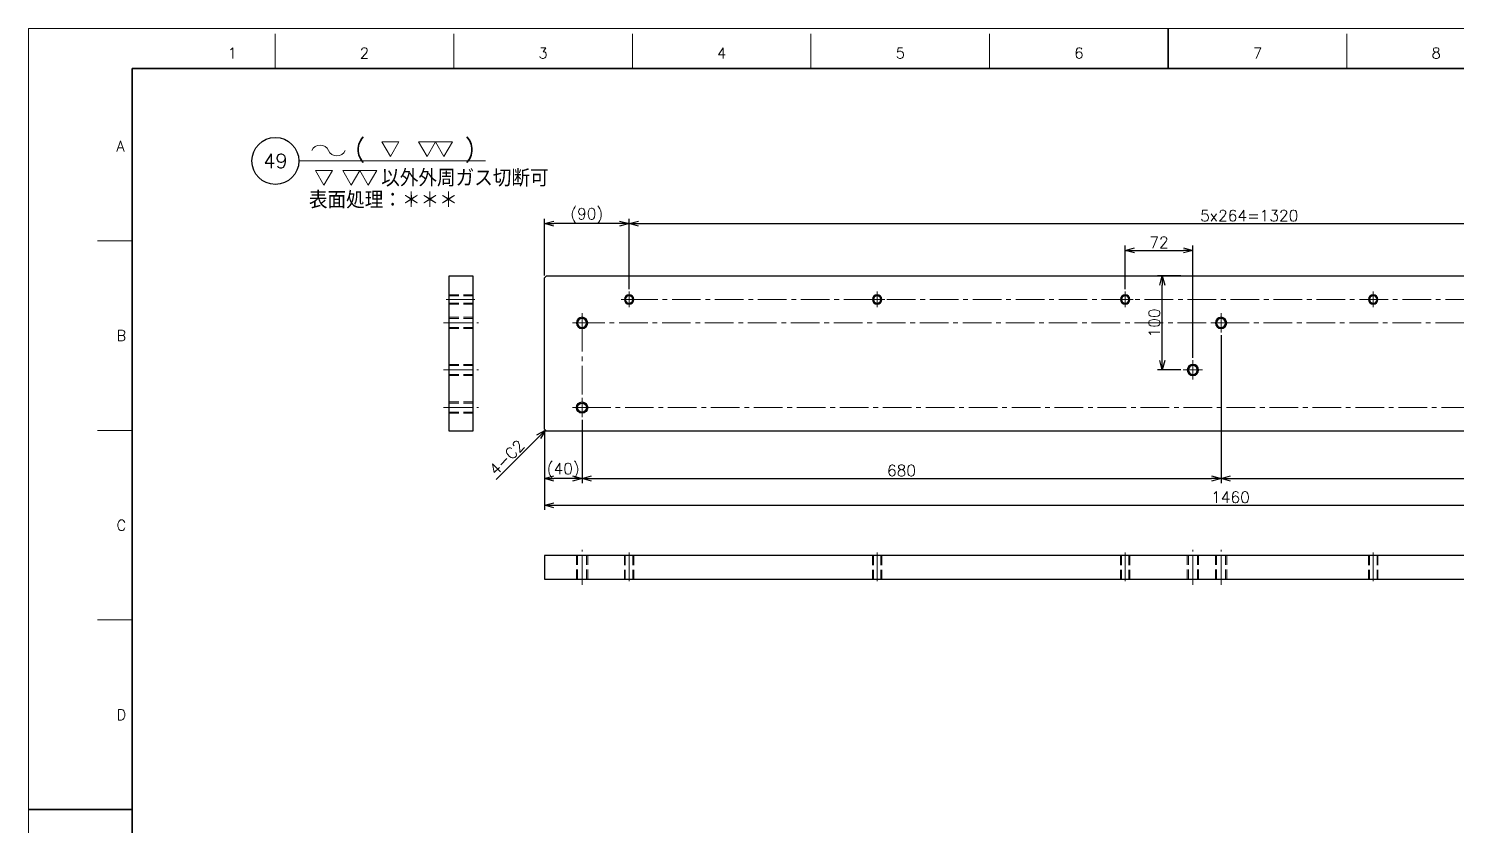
# Model space of a CAD drawing. Header units: millimetres. Extents: x 0 to 2352, y -34 to 1655.
# Drawn here: x 0 to 1519, y 808 to 1655 of the extents above; entities that cross this region are included whole.
import ezdxf
from ezdxf import colors
from ezdxf.entities.mleader import LeaderData, LeaderLine
from ezdxf.enums import TextEntityAlignment as Align
from ezdxf.math import Vec2, Vec3

# ---------------------------------------------------------------- set-up
doc = ezdxf.new("R2010")
doc.units = ezdxf.units.MM
doc.header["$LTSCALE"] = 1.6
doc.header["$PDMODE"] = 99
doc.header["$PDSIZE"] = 1
doc.linetypes.add('CENTER2', pattern=[28.575, 19.05, -3.175, 3.175, -3.175])
doc.linetypes.add('HIDDEN', pattern=[9.525, 6.35, -3.175])
for name, color, linetype, lineweight in [('04_HIDDEN', 2, 'HIDDEN', 13), ('05_CENTER', 4, 'CENTER2', 13), ('07_TEXT', 3, 'Continuous', 13), ('08_DIM', 3, 'Continuous', 13), ('90_FRAME', 5, 'Continuous', 35)]:
    doc.layers.add(name, color=color, linetype=linetype, lineweight=lineweight)
doc.layers.add('91_BLANK', color=5, linetype='Continuous', lineweight=0, plot=False)
doc.styles.add('KSS_TXT', font='txt.shx', dxfattribs={"bigfont": 'extfont2.shx'})
doc.styles.get("Standard").update_dxf_attribs({"font": 'txt.shx', "bigfont": 'extfont2.shx'})
doc.dimstyles.new('KSS_DIM', dxfattribs={"dimscale": 4, "dimtxt": 3, "dimasz": 2.5, "dimexe": 1.25, "dimexo": 0.625, "dimtad": 1, "dimdsep": 46, "dimtxsty": 'KSS_TXT', "dimblk": 'OPEN30', "dimcen": 0, "dimazin": 2, "dimtfac": 0.75, "dimtmove": 0, "dimatfit": 3, "dimldrblk": 'OPEN30', "dimfxl": 1.25, "dimtolj": 1, "dimarcsym": 0})

# ---------------------------------------------------------------- blocks, each defined once
blk = doc.blocks.new('AM_BALLOON1')
at = {"transparency": 16777216}
blk.add_circle((0, 0), 5, dxfattribs=at)
blk.add_attdef('B_NUMBER', text='', height=3, dxfattribs=at).set_placement((0, 0), align=Align.MIDDLE_CENTER)
blk = doc.blocks.new('_OPEN')
at = {"color": 0, "linetype": 'ByBlock'}
for p, q in [((-1, 0.17), (0, 0)), ((0, 0), (-1, -0.17)), ((0, 0), (-1, 0))]:
    blk.add_line(p, q, dxfattribs=at)
blk = doc.blocks.new('M10Tz_1')
at = {"color": 0}
for radius in [5, 4]:
    blk.add_circle((0, 0), radius, dxfattribs=at)
at = {"layer": '05_CENTER'}
for p, q in [((8.3, 0), (-8.3, 0)), ((0, -8.3), (0, 8.3))]:
    blk.add_line(p, q, dxfattribs=at)
blk = doc.blocks.new('M12Tz_1')
at = {"color": 0}
for radius in [6, 4.75]:
    blk.add_circle((0, 0), radius, dxfattribs=at)
at = {"layer": '05_CENTER'}
for p, q in [((10.3, 0), (-10.3, 0)), ((0, -10.3), (0, 10.3))]:
    blk.add_line(p, q, dxfattribs=at)
blk = doc.blocks.new('_Open30')
at = {"color": 0, "linetype": 'ByBlock', "lineweight": -2}
for p, q in [((-1, 0.27), (0, 0)), ((0, 0), (-1, -0.27)), ((0, 0), (-1, 0))]:
    blk.add_line(p, q, dxfattribs=at)
blk = doc.blocks.new('*D145')
at = {"layer": '08_DIM', "color": 0, "lineweight": -2, "transparency": 16777216}
for p, q in [((639, 1378.2), (639, 1453)), ((649, 1448), (1949, 1448)), ((1959, 1378.2), (1959, 1453))]:
    blk.add_line(p, q, dxfattribs=at)
at = {"layer": 'Defpoints', "color": 0, "transparency": 16777216}
for p in [(1959, 1448), (639, 1375.7), (1959, 1375.7)]:
    blk.add_point(p, dxfattribs=at)
at = {"layer": '08_DIM', "color": 0, "lineweight": -2, "transparency": 16777216, "xscale": 10, "yscale": 10, "zscale": 10, "rotation": 180}
blk.add_blockref('_Open30', (639, 1448), dxfattribs=at)
at = {"layer": '08_DIM', "color": 0, "lineweight": -2, "transparency": 16777216, "xscale": 10, "yscale": 10, "zscale": 10}
blk.add_blockref('_Open30', (1959, 1448), dxfattribs=at)
at = {"layer": '08_DIM', "color": 0, "transparency": 16777216, "insert": (1299, 1456.5), "char_height": 12, "attachment_point": 5, "style": 'KSS_TXT'}
blk.add_mtext('\\A1;5x264=1320', dxfattribs=at)
blk = doc.blocks.new('*D152')
at = {"layer": '08_DIM', "color": 0, "lineweight": -2, "transparency": 16777216}
for p, q in [((1269, 1329.5), (1269, 1171.9)), ((589, 1239.5), (589, 1171.9)), ((599, 1176.9), (1259, 1176.9))]:
    blk.add_line(p, q, dxfattribs=at)
at = {"layer": 'Defpoints', "color": 0, "transparency": 16777216}
for p in [(1269, 1332), (589, 1242), (1269, 1176.9)]:
    blk.add_point(p, dxfattribs=at)
at = {"layer": '08_DIM', "color": 0, "lineweight": -2, "transparency": 16777216, "xscale": 10, "yscale": 10, "zscale": 10, "rotation": 180}
blk.add_blockref('_Open30', (589, 1176.9), dxfattribs=at)
at = {"layer": '08_DIM', "color": 0, "lineweight": -2, "transparency": 16777216, "xscale": 10, "yscale": 10, "zscale": 10}
blk.add_blockref('_Open30', (1269, 1176.9), dxfattribs=at)
at = {"layer": '08_DIM', "color": 0, "transparency": 16777216, "insert": (929, 1185.4), "char_height": 12, "attachment_point": 5, "style": 'KSS_TXT'}
blk.add_mtext('\\A1;680', dxfattribs=at)
blk = doc.blocks.new('*D153')
at = {"layer": '08_DIM', "color": 0, "lineweight": -2, "transparency": 16777216}
for p, q in [((1269, 1329.5), (1269, 1171.9)), ((1939, 1239.5), (1939, 1171.9)), ((1279, 1176.9), (1929, 1176.9))]:
    blk.add_line(p, q, dxfattribs=at)
at = {"layer": 'Defpoints', "color": 0, "transparency": 16777216}
for p in [(1269, 1332), (1939, 1242), (1939, 1176.9)]:
    blk.add_point(p, dxfattribs=at)
at = {"layer": '08_DIM', "color": 0, "lineweight": -2, "transparency": 16777216, "xscale": 10, "yscale": 10, "zscale": 10, "rotation": 180}
blk.add_blockref('_Open30', (1269, 1176.9), dxfattribs=at)
at = {"layer": '08_DIM', "color": 0, "lineweight": -2, "transparency": 16777216, "xscale": 10, "yscale": 10, "zscale": 10}
blk.add_blockref('_Open30', (1939, 1176.9), dxfattribs=at)
at = {"layer": '08_DIM', "color": 0, "transparency": 16777216, "insert": (1604, 1185.4), "char_height": 12, "attachment_point": 5, "style": 'KSS_TXT'}
blk.add_mtext('\\A1;670', dxfattribs=at)
blk = doc.blocks.new('*D155')
at = {"layer": '08_DIM', "color": 0, "lineweight": -2, "transparency": 16777216}
for p, q in [((1226.2, 1392.4), (1201.5, 1392.4)), ((1206.5, 1302.4), (1206.5, 1382.4)), ((1226.2, 1292.4), (1201.5, 1292.4))]:
    blk.add_line(p, q, dxfattribs=at)
at = {"layer": 'Defpoints', "color": 0, "transparency": 16777216}
for p in [(1206.5, 1392.4), (1228.7, 1392.4), (1228.7, 1292.4)]:
    blk.add_point(p, dxfattribs=at)
at = {"layer": '08_DIM', "color": 0, "lineweight": -2, "transparency": 16777216, "xscale": 10, "yscale": 10, "zscale": 10}
for p, rotation in [((1206.5, 1392.4), 90), ((1206.5, 1292.4), 270)]:
    blk.add_blockref('_Open30', p, dxfattribs=dict(at, rotation=rotation))
at = {"layer": '08_DIM', "color": 0, "transparency": 16777216, "insert": (1198, 1342.4), "char_height": 12, "attachment_point": 5, "rotation": 90, "style": 'KSS_TXT'}
blk.add_mtext('\\A1;100', dxfattribs=at)
blk = doc.blocks.new('*D156')
at = {"layer": '08_DIM', "color": 0, "lineweight": -2, "transparency": 16777216}
for p, q in [((549, 1226.9), (549, 1143.5)), ((2009, 1226.9), (2009, 1143.5)), ((559, 1148.5), (1999, 1148.5))]:
    blk.add_line(p, q, dxfattribs=at)
at = {"layer": 'Defpoints', "color": 0, "transparency": 16777216}
for p in [(549, 1229.4), (2009, 1229.4), (2009, 1148.5)]:
    blk.add_point(p, dxfattribs=at)
at = {"layer": '08_DIM', "color": 0, "lineweight": -2, "transparency": 16777216, "xscale": 10, "yscale": 10, "zscale": 10, "rotation": 180}
blk.add_blockref('_Open30', (549, 1148.5), dxfattribs=at)
at = {"layer": '08_DIM', "color": 0, "lineweight": -2, "transparency": 16777216, "xscale": 10, "yscale": 10, "zscale": 10}
blk.add_blockref('_Open30', (2009, 1148.5), dxfattribs=at)
at = {"layer": '08_DIM', "color": 0, "transparency": 16777216, "insert": (1279, 1157), "char_height": 12, "attachment_point": 5, "style": 'KSS_TXT'}
blk.add_mtext('\\A1;1460', dxfattribs=at)
blk = doc.blocks.new('*D158')
at = {"layer": '08_DIM', "color": 0, "lineweight": -2, "transparency": 16777216}
for p, q in [((589, 1239.5), (589, 1171.9)), ((549, 1226.9), (549, 1171.9)), ((579, 1176.9), (559, 1176.9))]:
    blk.add_line(p, q, dxfattribs=at)
at = {"layer": 'Defpoints', "color": 0, "transparency": 16777216}
for p in [(589, 1242), (549, 1229.4), (549, 1176.9)]:
    blk.add_point(p, dxfattribs=at)
at = {"layer": '08_DIM', "color": 0, "lineweight": -2, "transparency": 16777216, "xscale": 10, "yscale": 10, "zscale": 10, "rotation": 180}
blk.add_blockref('_Open30', (549, 1176.9), dxfattribs=at)
at = {"layer": '08_DIM', "color": 0, "lineweight": -2, "transparency": 16777216, "xscale": 10, "yscale": 10, "zscale": 10}
blk.add_blockref('_Open30', (589, 1176.9), dxfattribs=at)
at = {"layer": '08_DIM', "color": 0, "transparency": 16777216, "insert": (569, 1185.4), "char_height": 12, "attachment_point": 5, "style": 'KSS_TXT'}
blk.add_mtext('\\A1;(40)', dxfattribs=at)
blk = doc.blocks.new('*D159')
at = {"layer": '08_DIM', "color": 0, "lineweight": -2, "transparency": 16777216}
for p, q in [((549, 1392.9), (549, 1453)), ((629, 1448), (559, 1448)), ((639, 1378.2), (639, 1453))]:
    blk.add_line(p, q, dxfattribs=at)
at = {"layer": 'Defpoints', "color": 0, "transparency": 16777216}
for p in [(549, 1448), (549, 1390.4), (639, 1375.7)]:
    blk.add_point(p, dxfattribs=at)
at = {"layer": '08_DIM', "color": 0, "lineweight": -2, "transparency": 16777216, "xscale": 10, "yscale": 10, "zscale": 10, "rotation": 180}
blk.add_blockref('_Open30', (549, 1448), dxfattribs=at)
at = {"layer": '08_DIM', "color": 0, "lineweight": -2, "transparency": 16777216, "xscale": 10, "yscale": 10, "zscale": 10}
blk.add_blockref('_Open30', (639, 1448), dxfattribs=at)
at = {"layer": '08_DIM', "color": 0, "transparency": 16777216, "insert": (594, 1456.5), "char_height": 12, "attachment_point": 5, "style": 'KSS_TXT'}
blk.add_mtext('\\A1;(90)', dxfattribs=at)
blk = doc.blocks.new('*D160')
at = {"layer": '08_DIM', "color": 0, "lineweight": -2, "transparency": 16777216}
blk.add_line((542.9, 1221.3), (497.6, 1176), dxfattribs=at)
at = {"layer": 'Defpoints', "color": 0, "transparency": 16777216}
for p in [(550, 1228.4), (479.9, 1158.2), (479.9, 1158.2)]:
    blk.add_point(p, dxfattribs=at)
at = {"layer": '08_DIM', "color": 0, "lineweight": -2, "transparency": 16777216, "xscale": 10, "yscale": 10, "zscale": 10, "rotation": 45}
blk.add_blockref('_Open30', (550, 1228.4), dxfattribs=at)
at = {"layer": '08_DIM', "color": 0, "transparency": 16777216, "insert": (508.9, 1199.3), "char_height": 12, "attachment_point": 5, "rotation": 45, "style": 'KSS_TXT'}
blk.add_mtext('\\A1;4-C2', dxfattribs=at)
blk = doc.blocks.new('p1ba05')
for centre, start, end in [((-2.95, 0.29), 24.2276, 155.5758), ((0, 1.62), 204.2276, 335.5758)]:
    blk.add_arc(centre, 1.62, start, end)
blk = doc.blocks.new('p1ba01')
for p, q in [((0, 0), (-1.5, 2.6)), ((-1.5, 2.6), (1.5, 2.6)), ((1.5, 2.6), (0, 0))]:
    blk.add_line(p, q)
blk = doc.blocks.new('p1ba02')
for p, q in [((-1.5, 2.6), (1.5, 2.6)), ((0, 0), (-1.5, 2.6)), ((1.5, 2.6), (0, 0)), ((3, 0), (1.5, 2.6)), ((1.5, 2.6), (4.5, 2.6)), ((4.5, 2.6), (3, 0))]:
    blk.add_line(p, q)
blk = doc.blocks.new('*D209')
at = {"layer": '08_DIM', "color": 0, "lineweight": -2, "transparency": 16777216}
for p, q in [((1167, 1378.2), (1167, 1424.6)), ((1177, 1419.6), (1229, 1419.6)), ((1239, 1305.2), (1239, 1424.6))]:
    blk.add_line(p, q, dxfattribs=at)
at = {"layer": 'Defpoints', "color": 0, "transparency": 16777216}
for p in [(1239, 1419.6), (1167, 1375.7), (1239, 1302.7)]:
    blk.add_point(p, dxfattribs=at)
at = {"layer": '08_DIM', "color": 0, "lineweight": -2, "transparency": 16777216, "xscale": 10, "yscale": 10, "zscale": 10, "rotation": 180}
blk.add_blockref('_Open30', (1167, 1419.6), dxfattribs=at)
at = {"layer": '08_DIM', "color": 0, "lineweight": -2, "transparency": 16777216, "xscale": 10, "yscale": 10, "zscale": 10}
blk.add_blockref('_Open30', (1239, 1419.6), dxfattribs=at)
at = {"layer": '08_DIM', "color": 0, "transparency": 16777216, "insert": (1203, 1428.1), "char_height": 12, "attachment_point": 5, "style": 'KSS_TXT'}
blk.add_mtext('\\A1;72', dxfattribs=at)

msp = doc.modelspace()

# ---------------------------------------------------------------- linework, layer by layer
at = {"color": 0}
for points in [[(447.667, 1227.359), (447.667, 1392.359), (472.667, 1392.359), (472.667, 1227.359)], [(2007.01, 1227.359), (551.01, 1227.359), (549.01, 1229.359), (549.01, 1390.359), (551.01, 1392.359), (2007.01, 1392.359), (2009.01, 1390.359), (2009.01, 1229.359)], [(549.01, 1069.892), (2009.01, 1069.892), (2009.01, 1094.892), (549.01, 1094.892)]]:
    msp.add_lwpolyline(points, close=True, dxfattribs=at)
at = {"layer": '04_HIDDEN', "color": 9}
for p, q in [((447.667, 1372.359), (472.667, 1372.359)), ((447.667, 1371.359), (472.667, 1371.359)), ((447.667, 1363.359), (472.667, 1363.359)), ((447.667, 1362.359), (472.667, 1362.359))]:
    msp.add_line(p, q, dxfattribs=at)
at = {"layer": '04_HIDDEN'}
for p, q in [((447.667, 1348.359), (472.667, 1348.359)), ((447.667, 1347.109), (472.667, 1347.109)), ((447.667, 1337.609), (472.667, 1337.609)), ((447.667, 1336.359), (472.667, 1336.359)), ((447.667, 1258.359), (472.667, 1258.359)), ((447.667, 1257.109), (472.667, 1257.109)), ((447.667, 1247.609), (472.667, 1247.609)), ((447.667, 1246.359), (472.667, 1246.359)), ((583.01, 1069.892), (583.01, 1094.892)), ((584.26, 1069.892), (584.26, 1094.892)), ((593.76, 1069.892), (593.76, 1094.892)), ((595.01, 1069.892), (595.01, 1094.892)), ((634.01, 1094.892), (634.01, 1069.892)), ((635.01, 1094.892), (635.01, 1069.892)), ((643.01, 1094.892), (643.01, 1069.892)), ((644.01, 1094.892), (644.01, 1069.892)), ((898.01, 1094.892), (898.01, 1069.892)), ((899.01, 1094.892), (899.01, 1069.892)), ((907.01, 1094.892), (907.01, 1069.892)), ((908.01, 1094.892), (908.01, 1069.892)), ((1162.01, 1094.892), (1162.01, 1069.892)), ((1163.01, 1094.892), (1163.01, 1069.892)), ((1171.01, 1094.892), (1171.01, 1069.892)), ((1172.01, 1094.892), (1172.01, 1069.892)), ((1233.01, 1069.892), (1233.01, 1094.892)), ((1234.26, 1069.892), (1234.26, 1094.892)), ((1243.76, 1069.892), (1243.76, 1094.892)), ((1245.01, 1069.892), (1245.01, 1094.892)), ((1263.01, 1069.892), (1263.01, 1094.892)), ((1264.26, 1069.892), (1264.26, 1094.892)), ((1273.76, 1069.892), (1273.76, 1094.892)), ((1275.01, 1069.892), (1275.01, 1094.892)), ((1426.01, 1094.892), (1426.01, 1069.892)), ((1427.01, 1094.892), (1427.01, 1069.892)), ((1435.01, 1094.892), (1435.01, 1069.892)), ((1436.01, 1094.892), (1436.01, 1069.892))]:
    msp.add_line(p, q, dxfattribs=at)
at = {"layer": '04_HIDDEN', "color": 253}
for p, q in [((447.667, 1298.359), (472.667, 1298.359)), ((447.667, 1297.109), (472.667, 1297.109)), ((447.667, 1287.609), (472.667, 1287.609)), ((447.667, 1286.359), (472.667, 1286.359))]:
    msp.add_line(p, q, dxfattribs=at)
at = {"layer": '05_CENTER', "color": 9}
msp.add_line((444.279, 1367.359), (476.055, 1367.359), dxfattribs=at)
at = {"layer": '05_CENTER'}
for p, q in [((639.01, 1367.359), (1959.01, 1367.359)), ((441.583, 1342.359), (478.807, 1342.359)), ((441.583, 1252.359), (478.807, 1252.359)), ((589.01, 1063.807), (589.01, 1101.031)), ((639.01, 1098.279), (639.01, 1066.504)), ((903.01, 1098.279), (903.01, 1066.504)), ((1167.01, 1098.279), (1167.01, 1066.504)), ((1239.01, 1063.807), (1239.01, 1101.031)), ((1269.01, 1063.807), (1269.01, 1101.031)), ((1431.01, 1098.279), (1431.01, 1066.504))]:
    msp.add_line(p, q, dxfattribs=at)
at = {"layer": '05_CENTER', "color": 253}
msp.add_line((441.583, 1292.359), (478.807, 1292.359), dxfattribs=at)
at = {"layer": '05_CENTER'}
msp.add_lwpolyline([(589.01, 1252.359), (1939.01, 1252.359), (1939.01, 1342.359), (589.01, 1342.359)], close=True, dxfattribs=at)
at = {"layer": '08_DIM'}
msp.add_line((287.657, 1514.654), (486.291, 1514.654), dxfattribs=at)
at = {"layer": '90_FRAME', "color": 4, "lineweight": 13}
for p, q in [((262.346, 1613), (262.346, 1649.812)), ((452.437, 1613), (452.437, 1649.812)), ((642.528, 1613), (642.528, 1649.812)), ((832.619, 1613), (832.619, 1649.812)), ((1022.71, 1613), (1022.71, 1649.812)), ((1402.891, 1613), (1402.891, 1649.812)), ((110.322, 1429.72), (73.51, 1429.72)), ((110.322, 1228.088), (73.51, 1228.088)), ((110.322, 1026.456), (73.51, 1026.456))]:
    msp.add_line(p, q, dxfattribs=at)
at = {"layer": '90_FRAME'}
for p, q in [((1212.8, 1655.492), (1212.8, 1613)), ((0, 824.824), (110.322, 824.824))]:
    msp.add_line(p, q, dxfattribs=at)
msp.add_lwpolyline([(110.322, 36.647), (2315.279, 36.647), (2315.279, 1613), (110.322, 1613)], close=True, dxfattribs=at)
at = {"layer": '91_BLANK'}
msp.add_lwpolyline([(0, 0), (2352.09, 0), (2352.09, 1655.492), (0, 1655.492)], close=True, dxfattribs=at)

# ---------------------------------------------------------------- block references
at = {"xscale": -1, "rotation": 180}
for p in [(639.01, 1367.359), (903.01, 1367.359), (1167.01, 1367.359), (1431.01, 1367.359)]:
    msp.add_blockref('M10Tz_1', p, dxfattribs=at)
at = {"xscale": -1}
for p in [(589.01, 1342.359), (1269.01, 1342.359), (1239.01, 1292.359)]:
    msp.add_blockref('M12Tz_1', p, dxfattribs=at)
at = {"rotation": 180}
msp.add_blockref('M12Tz_1', (589.01, 1252.359), dxfattribs=at)
at = {"layer": '08_DIM', "xscale": 6, "yscale": 6, "zscale": 6}
for name, p in [('p1ba01', (385.106, 1519.423)), ('p1ba02', (424.027, 1519.423)), ('p1ba05', (327.993, 1520.124)), ('p1ba01', (314.36, 1489.011)), ('p1ba02', (343.474, 1489.029))]:
    msp.add_blockref(name, p, dxfattribs=at)

# ---------------------------------------------------------------- texts
at = {"layer": '07_TEXT', "style": 'KSS_TXT'}
msp.add_text('(      )', height=18, dxfattribs=at).set_placement((347.681, 1518.972))
msp.add_text('(      )', height=18, dxfattribs=at).set_placement((347.681, 1518.972))
at = {"layer": '08_DIM', "style": 'KSS_TXT'}
for s, p in [('以外外周ガス切断可', (375.226, 1487.489)), ('表面処理：＊＊＊', (298.343, 1464.145))]:
    msp.add_text(s, height=18, dxfattribs=at).set_placement(p)
at = {"layer": '90_FRAME', "color": 0, "lineweight": 13, "style": 'KSS_TXT'}
for s, p in [('1', (216.91, 1620.332)), ('2', (357.392, 1620.332)), ('3', (547.482, 1620.332)), ('4', (737.573, 1620.332)), ('5', (927.664, 1620.332)), ('6', (1117.755, 1620.332)), ('7', (1307.846, 1620.332)), ('8', (1497.937, 1620.332))]:
    msp.add_text(s, height=11.36, dxfattribs=at).set_placement(p, align=Align.BOTTOM_CENTER)
for s, p in [('A', (93.599, 1530.536)), ('B', (93.599, 1328.904)), ('C', (93.599, 1127.272)), ('D', (93.599, 925.64))]:
    msp.add_text(s, height=11.36, dxfattribs=at).set_placement(p, align=Align.MIDDLE_LEFT)

# ---------------------------------------------------------------- dimensions: what is measured, and where the dimension line sits
at = {"layer": '08_DIM'}
for base, p1, p2, text, picture, middle in [((549.01, 1448.034), (639.01, 1375.7), (549.01, 1390.359), '(<>)', '*D159', (594.01, 1456.534)), ((1959.01, 1448.034), (639.01, 1375.7), (1959.01, 1375.7), '5x264=<>', '*D145', (1299.01, 1456.534)), ((549.01, 1176.935), (589.01, 1242.027), (549.01, 1229.359), '(<>)', '*D158', (569.01, 1185.435))]:
    dim = msp.add_linear_dim(base=base, p1=p1, p2=p2, text=text, dimstyle='KSS_DIM', override={"dimarcsym": 1}, dxfattribs=at)
    dim.commit()
    dim.dimension.update_dxf_attribs({"geometry": picture, "text_midpoint": middle})
for base, p1, p2, picture, middle in [((1239.01, 1419.552), (1167.01, 1375.7), (1239.01, 1302.691), '*D209', (1203.01, 1428.052)), ((1269.01, 1176.935), (589.01, 1242.027), (1269.01, 1332.027), '*D152', (929.01, 1185.435)), ((1939.01, 1176.935), (1269.01, 1332.027), (1939.01, 1242.027), '*D153', (1604.01, 1185.435)), ((2009.01, 1148.454), (549.01, 1229.359), (2009.01, 1229.359), '*D156', (1279.01, 1156.954))]:
    dim = msp.add_linear_dim(base=base, p1=p1, p2=p2, dimstyle='KSS_DIM', override={"dimarcsym": 1}, dxfattribs=at)
    dim.commit()
    dim.dimension.update_dxf_attribs({"geometry": picture, "text_midpoint": middle})
dim = msp.add_linear_dim(base=(1206.482, 1392.359), p1=(1228.678, 1292.359), p2=(1228.678, 1392.359), angle=90, dimstyle='KSS_DIM', override={"dimarcsym": 1}, dxfattribs=at)
dim.commit()
dim.dimension.update_dxf_attribs({"geometry": '*D155', "text_midpoint": (1197.982, 1342.359)})
dim = msp.add_aligned_dim(p1=(550.01, 1228.359), p2=(479.879, 1158.228), distance=0, text='4-C2', dimstyle='KSS_DIM', override={"dimse1": 1, "dimse2": 1, "dimsd2": 1, "dimarcsym": 1}, dxfattribs=at)
dim.commit()
dim.dimension.update_dxf_attribs({"geometry": '*D160', "text_midpoint": (508.934, 1199.304)})

# ---------------------------------------------------------------- leaders
ml = msp.add_multileader_block('Standard', dxfattribs=at)
ml.set_content('AM_BALLOON1', color=256, scale=5)
ml.set_attribute('B_NUMBER', '49', width=0)
ml.set_leader_properties(color=256, linetype='ByLayer', lineweight=-1)
ml.set_arrow_properties(name='OPEN')
ml.build(insert=Vec2(0, 0))
ml.multileader.update_dxf_attribs({"leader_type": 0, "has_dogleg": 0, "text_right_attachment_type": 6, "dogleg_length": 0, "arrow_head_size": 10, "scale": 2.5, "block_connection_type": 1})
ctx = ml.context
ctx.base_point, ctx.scale, ctx.char_height, ctx.arrow_head_size, ctx.landing_gap_size, ctx.plane_origin = Vec3(262.627, 1514.674), 2.5, 20, 10, 10, Vec3(262.627, 1514.674)
ctx.right_attachment, ctx.attachment_type = 6, 1
notes = []
notes.append((ctx, [(0, (0, 0, 0), (0, 0), (1, 0), 1, [])]))
ctx.block.insert = Vec3(262.627, 1514.674)
for ctx, leaders in notes:
    for number, flags, end, landing, length, lines in leaders:
        leader = LeaderData()
        leader.index, (leader.has_last_leader_line, leader.has_dogleg_vector, leader.attachment_direction) = number, flags
        leader.last_leader_point, leader.dogleg_vector, leader.dogleg_length = Vec3(end), Vec3(landing), length
        for number, points, colour, breaks in lines:
            line = LeaderLine()
            line.index, line.vertices, line.color, line.breaks = number, Vec3.list(points), colors.encode_raw_color(colour), breaks
            leader.lines.append(line)
        ctx.leaders.append(leader)

doc.saveas('drawing.dxf')
